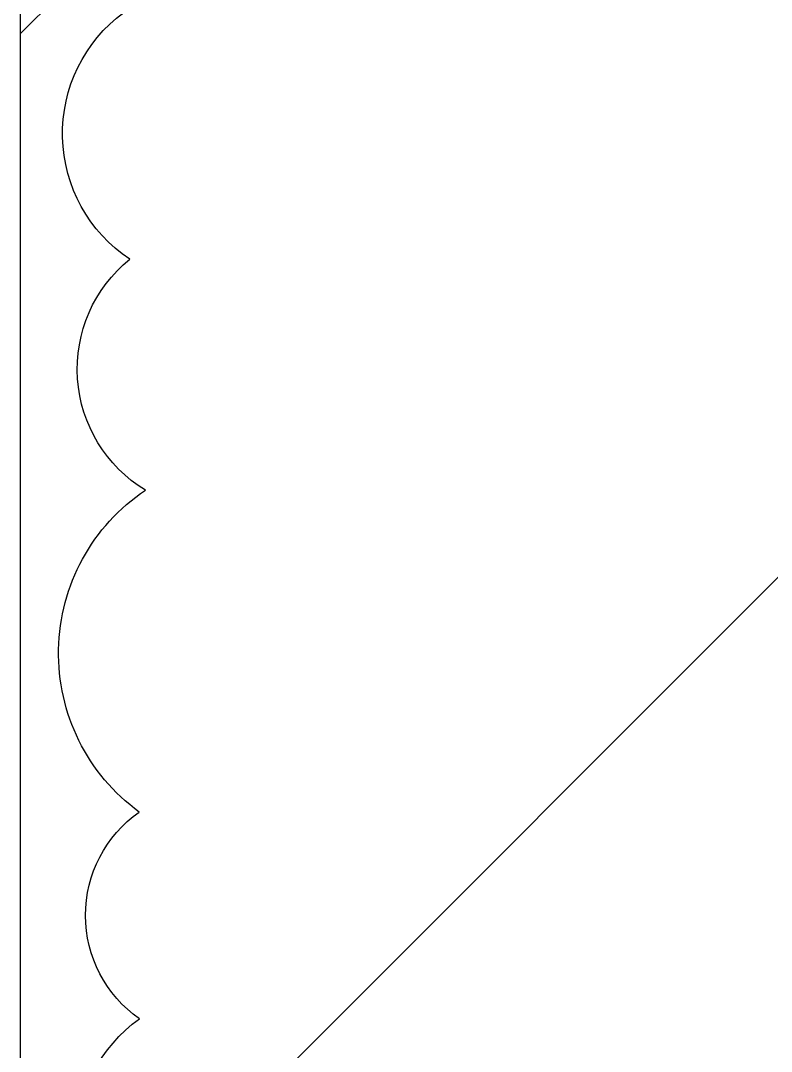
# Model space of a CAD drawing. Extents: x -181672 to 290600, y -29000 to 395522.
# Drawn here: x 14152 to 14663, y 32907 to 33607 of the extents above; entities that cross this region are included whole.
import ezdxf

# ---------------------------------------------------------------- set-up
doc = ezdxf.new("R2010")
doc.units = 0
doc.header["$LTSCALE"] = 10
doc.layers.add('XFM7P20PCW$0$REV', color=252, linetype='Continuous')
pattern_1 = [(45, (0, 0), (-441.942, 441.942), [])]

# ---------------------------------------------------------------- blocks, each defined once
blk = doc.blocks.new('XFM7P20PCW')
h = blk.add_hatch()
h.set_pattern_fill('ANSI31', color=256, scale=5000)
h.set_pattern_definition(pattern_1)
h.paths.add_polyline_path([(14152.5, 47875), (17450, 47875), (17450, 29915), (14152.5, 29915)])
blk.add_lwpolyline([(14152.5, 47875), (17450, 47875), (17450, 29915), (14152.5, 29915)], close=True)
at = {"layer": 'XFM7P20PCW$0$REV'}
blk.add_lwpolyline([(14676.66538, 32148.61432, -0.52056705), (14486.16001, 32148.89156, -0.52056705), (14274.83193, 32153.78529, -0.52056705), (14237.9077, 32319.00289, -0.52056705), (14224.00497, 32483.88456, -0.52056705), (14227.78947, 32634.87306, -0.52056705), (14235.04255, 32763.3114, -0.52056705), (14233.21869, 32928.8285, -0.52056705), (14233.06288, 33069.24898, -0.52056705), (14237.30225, 33287.86678, -0.52056705), (14226.67797, 33444.62676, -0.52056705), (14222.56101, 33612.20748, -0.52056705)], format="xyb", dxfattribs=at)
blk = doc.blocks.new('XFM7Q20PCW-200K')
h = blk.add_hatch()
h.set_pattern_fill('ANSI31', color=256, scale=5000)
h.set_pattern_definition(pattern_1)
h.paths.add_polyline_path([(14152.5, 47875), (17450, 47875), (17450, 29915), (14152.5, 29915)])
blk.add_lwpolyline([(14152.5, 47875), (17450, 47875), (17450, 29915), (14152.5, 29915)], close=True)

msp = doc.modelspace()

# ---------------------------------------------------------------- block references
for name in ['XFM7P20PCW', 'XFM7Q20PCW-200K']:
    msp.add_blockref(name, (0, 0))

doc.saveas('drawing.dxf')
